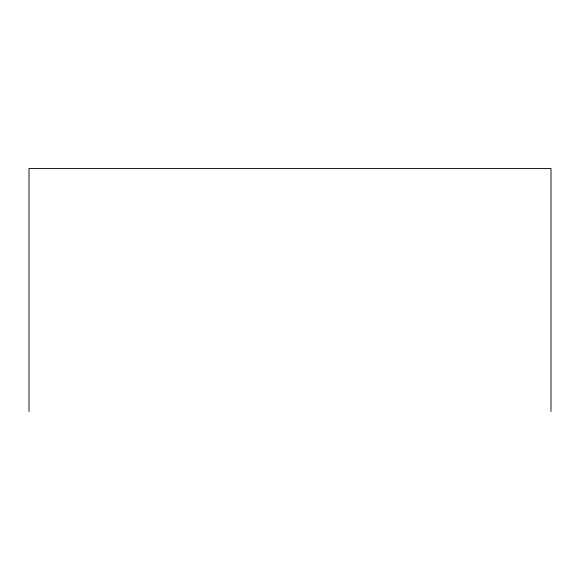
<?xml version="1.0" encoding="UTF-8"?>
<svg xmlns="http://www.w3.org/2000/svg" width="580" height="580" viewBox="0 0 580 580"><rect width="100%" height="100%" fill="white"/><g stroke="black" fill="none" stroke-linecap="round" stroke-linejoin="round"><path stroke-width="0.87" d="M551 411.503L551 168.497L29 168.497L29 411.503"/></g></svg>
